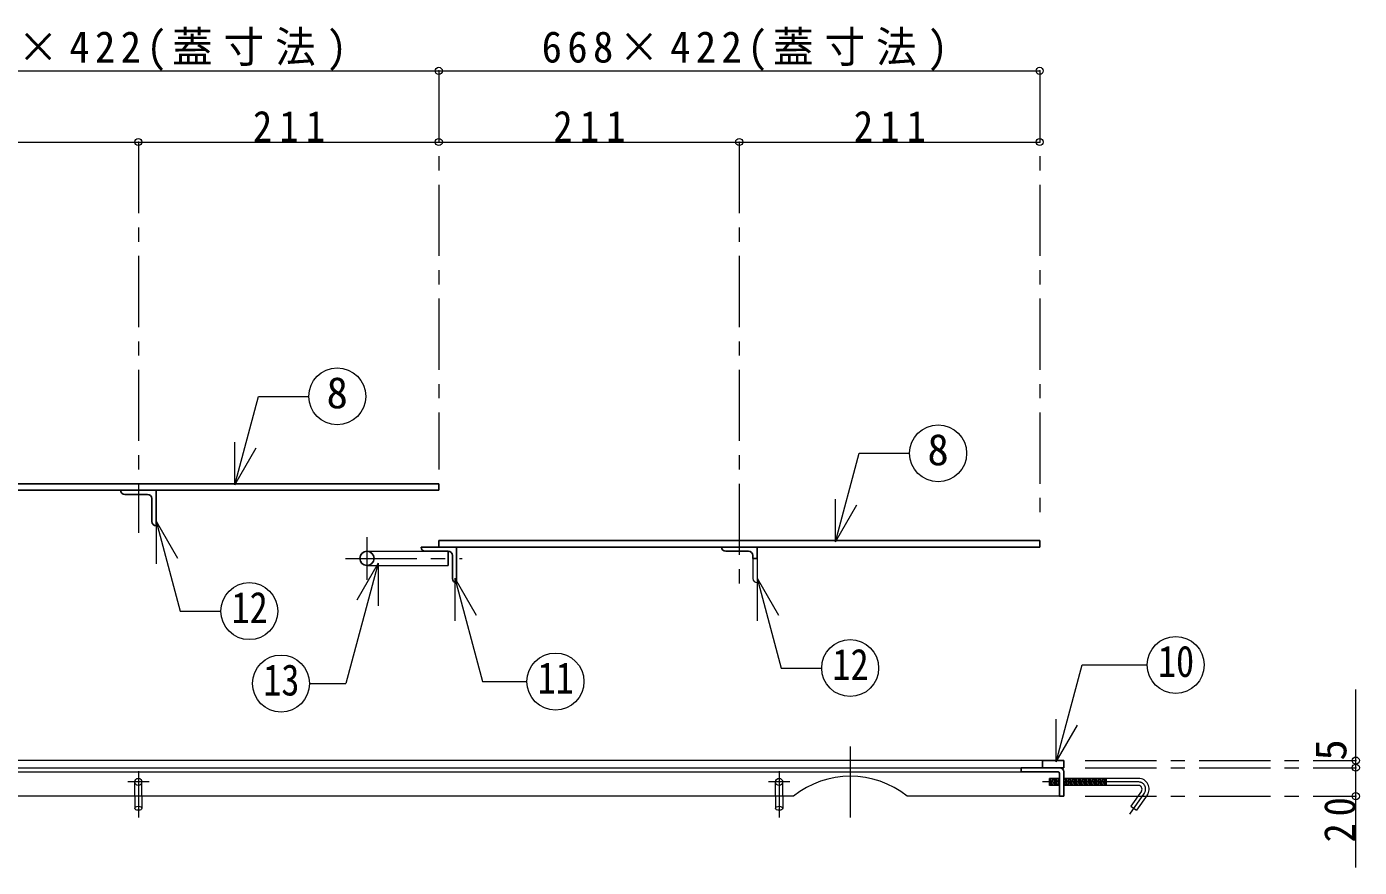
# Model space of a CAD drawing. Units: millimetres at full size, sheet at 1:10; some dimension numbers follow another scale. Extents: x -2125 to 1925, y -1405 to 1405.
# Drawn here: x -411 to 525, y -425 to 166 of the extents above; entities that cross this region are included whole.
import ezdxf
from ezdxf.enums import TextEntityAlignment as Align

# ---------------------------------------------------------------- set-up
doc = ezdxf.new("R2010")
doc.units = ezdxf.units.MM
doc.header["$LTSCALE"] = 10
doc.header["$PDMODE"] = 32
doc.header["$PDSIZE"] = 5
doc.linetypes.add('CHAIN1', pattern=[8, 5, -1, 1, -1])
doc.linetypes.add('DASHED1', pattern=[1.8, 1.2, -0.6])
doc.layers.add('0-A', color=4, linetype='Continuous', lineweight=9)
doc.styles.add('ＭＳ ゴシック', font='')
doc.styles.get('ＭＳ ゴシック').set_extended_font_data('MS Gothic')

msp = doc.modelspace()

# ---------------------------------------------------------------- linework, layer by layer
at = {"layer": '0-A'}
for p, q in [((-543.8, 134.52), (-121.8, 134.52)), ((-121.8, 134.52), (300.2, 134.52)), ((-543.8, 84.52), (-332.8, 84.52)), ((-332.8, 84.52), (-121.8, 84.52)), ((-121.8, 84.52), (89.2, 84.52)), ((89.2, 84.52), (300.2, 84.52)), ((522.2, -354.98), (522.2, -299.98)), ((302.2, -349.98), (-967.8, -349.98)), ((522.2, -424.98), (522.2, -354.98)), ((307.1, -362.48), (307.51, -367.48)), ((308.11, -362.48), (308.51, -367.48)), ((309.11, -362.48), (309.52, -367.48)), ((310.11, -362.48), (310.52, -367.48)), ((311.12, -362.48), (311.52, -367.48)), ((312.12, -362.48), (312.53, -367.48)), ((313.12, -362.48), (313.53, -367.48)), ((314.13, -362.48), (314.2, -363.44)), ((317.2, -363.31), (317.54, -367.48)), ((318.14, -362.48), (318.55, -367.48)), ((319.14, -362.48), (319.55, -367.48)), ((320.15, -362.48), (320.55, -367.48)), ((321.15, -362.48), (321.56, -367.48)), ((322.15, -362.48), (322.56, -367.48)), ((323.16, -362.48), (323.56, -367.48)), ((324.16, -362.48), (324.57, -367.48)), ((325.16, -362.48), (325.57, -367.48)), ((326.17, -362.48), (326.57, -367.48)), ((327.17, -362.48), (327.58, -367.48)), ((328.17, -362.48), (328.58, -367.48)), ((329.18, -362.48), (329.58, -367.48)), ((330.18, -362.48), (330.59, -367.48)), ((331.18, -362.48), (331.59, -367.48)), ((332.19, -362.48), (332.59, -367.48)), ((333.19, -362.48), (333.6, -367.48)), ((334.19, -362.48), (334.6, -367.48)), ((335.2, -362.48), (335.6, -367.48)), ((336.2, -362.48), (336.61, -367.48)), ((337.2, -362.48), (337.61, -367.48)), ((338.21, -362.48), (338.61, -367.48)), ((339.21, -362.48), (339.62, -367.48)), ((340.21, -362.48), (340.62, -367.48)), ((341.22, -362.48), (341.62, -367.48)), ((342.22, -362.48), (342.63, -367.48)), ((343.22, -362.48), (343.63, -367.48)), ((344.23, -362.48), (344.63, -367.48)), ((345.23, -362.48), (345.64, -367.48)), ((346.23, -362.48), (346.64, -367.48)), ((347.1, -367.48), (347.1, -362.48)), ((127.2, -374.98), (-979.8, -374.98)), ((-335.3, -374.98), (-335.3, -383.48)), ((-330.3, -374.98), (-330.3, -383.48)), ((114.7, -374.98), (114.7, -383.48)), ((119.7, -374.98), (119.7, -383.48)), ((314.2, -374.98), (207.2, -374.98))]:
    msp.add_line(p, q, dxfattribs=at)
at = {"layer": '0-A', "linetype": 'CHAIN1'}
for p, q in [((-121.8, 134.52), (-121.8, -145.48)), ((300.2, 134.52), (300.2, -185.48)), ((-332.8, 84.52), (-332.8, -189.98)), ((89.2, 84.52), (89.2, -229.98)), ((-172.3, -192.98), (-172.3, -222.98)), ((-187.3, -207.98), (-105.3, -207.98)), ((167.2, -339.98), (167.2, -389.91)), ((332.2, -349.98), (522.2, -349.98)), ((332.2, -354.98), (522.2, -354.98)), ((-325.3, -364.98), (-340.3, -364.98)), ((-332.8, -357.48), (-332.8, -389.91)), ((124.7, -364.98), (109.7, -364.98)), ((117.2, -357.48), (117.2, -389.91)), ((369.6, -364.98), (302.1, -364.98)), ((373.69, -372.85), (363.38, -387.57)), ((332.2, -374.98), (522.2, -374.98))]:
    msp.add_line(p, q, dxfattribs=at)
at = {"layer": '0-A', "color": 7, "lineweight": 18}
for p, q in [((-265.14, -156.35), (-248.47, -94.13)), ((-248.47, -94.13), (-213.13, -94.13)), ((-265.14, -156.35), (-265.14, -126.35)), ((-265.14, -156.35), (-250.14, -130.37)), ((156.86, -196.35), (173.53, -134.13)), ((173.53, -134.13), (208.87, -134.13)), ((156.86, -196.35), (156.86, -166.35)), ((156.86, -196.35), (171.86, -170.37)), ((-320.33, -181.84), (-320.33, -211.84)), ((-320.33, -181.84), (-303.41, -245)), ((-320.33, -181.84), (-305.33, -207.82)), ((-172.3, -202.98), (-131.3, -202.98)), ((-164.4, -211.31), (-187.06, -295.87)), ((-164.4, -211.31), (-179.4, -237.29)), ((-172.3, -212.98), (-115.3, -212.98)), ((-164.4, -211.31), (-164.4, -241.31)), ((98.7, -207.98), (98.7, -221.98)), ((101.7, -207.98), (101.7, -224.98)), ((-110.54, -221.84), (-110.54, -251.84)), ((-110.54, -221.84), (-95.54, -247.82)), ((101.67, -221.84), (116.67, -247.82)), ((101.67, -221.84), (101.67, -251.84)), ((-303.41, -245), (-274.89, -245)), ((311.71, -350.97), (329.98, -282.79)), ((329.98, -282.79), (375.75, -282.79)), ((-212.61, -295.87), (-187.06, -295.87)), ((311.71, -350.97), (311.71, -320.97)), ((311.71, -350.97), (326.71, -324.99)), ((-952.8, -354.98), (287.2, -354.98)), ((-952.8, -357.98), (287.2, -357.98)), ((314.2, -362.48), (307.1, -362.48)), ((307.1, -367.48), (307.1, -362.48)), ((369.6, -362.48), (317.2, -362.48)), ((314.2, -367.48), (307.1, -367.48)), ((369.6, -367.48), (317.2, -367.48)), ((375.74, -374.28), (368.3, -384.91))]:
    msp.add_line(p, q, dxfattribs=at)
at = {"layer": '0-A', "color": 5, "lineweight": 25}
for p, q in [((-543.8, -155.48), (-121.8, -155.48)), ((-121.8, -155.48), (-121.8, -159.98)), ((-556.3, -159.98), (-121.8, -159.98)), ((-342.3, -162.98), (-326.3, -162.98)), ((-323.3, -181.98), (-323.3, -165.98)), ((-320.3, -159.98), (-320.3, -184.98)), ((-121.8, -195.48), (-121.8, -199.98)), ((-121.8, -195.48), (300.2, -195.48)), ((300.2, -195.48), (300.2, -199.98)), ((-134.3, -199.98), (300.2, -199.98)), ((-131.3, -202.98), (-115.3, -202.98)), ((-115.3, -212.98), (-115.3, -202.98)), ((-109.3, -199.98), (-109.3, -224.98)), ((79.7, -202.98), (95.7, -202.98)), ((101.7, -199.98), (101.7, -207.98)), ((-112.3, -221.98), (-112.3, -205.98)), ((98.7, -207.98), (98.7, -205.98)), ((98.7, -207.98), (101.7, -207.98)), ((287.2, -354.98), (317.2, -354.98)), ((287.2, -354.98), (287.2, -357.98)), ((317.2, -349.98), (302.2, -349.98)), ((302.2, -354.98), (302.2, -349.98)), ((317.2, -354.98), (317.2, -349.98)), ((287.2, -357.98), (313.2, -357.98)), ((314.2, -358.98), (314.2, -374.98)), ((317.2, -357.98), (317.2, -374.98)), ((317.2, -374.98), (314.2, -374.98))]:
    msp.add_line(p, q, dxfattribs=at)
at = {"layer": '0-A', "linetype": 'DASHED1'}
for p, q in [((-335.3, -374.98), (-335.3, -364.98)), ((-330.3, -374.98), (-330.3, -364.98)), ((114.7, -374.98), (114.7, -364.98)), ((119.7, -374.98), (119.7, -364.98))]:
    msp.add_line(p, q, dxfattribs=at)
at = {"layer": '0-A', "color": 7, "lineweight": 18}
for points in [[(-110.54, -221.84), (-91.08, -294.46), (-59.87, -294.46)], [(101.67, -221.84), (118.59, -285), (147.11, -285)], [(371.65, -371.42), (364.2, -382.04), (368.3, -384.91)]]:
    msp.add_lwpolyline(points, dxfattribs=at)
for centre in [(-193.13, -94.13), (228.87, -134.13), (-254.89, -245), (167.11, -285), (395.75, -282.79), (-232.61, -295.87), (-39.87, -294.46)]:
    msp.add_circle(centre, 20, dxfattribs=at)
at = {"layer": '0-A', "color": 5, "lineweight": 25}
msp.add_circle((-172.3, -207.98), 5, dxfattribs=at)
at = {"layer": '0-A'}
for centre in [(-332.8, -364.98), (117.2, -364.98)]:
    msp.add_circle(centre, 2.5, dxfattribs=at)
at = {"layer": '0-A', "color": 5, "lineweight": 25}
for centre, radius, start, end in [((-342.3, -159.98), 3, 180, 270), ((-326.3, -165.98), 3, 0, 90), ((-320.3, -181.98), 3, 180, 270), ((-131.3, -199.98), 3, 180, 270), ((-115.3, -205.98), 3, 0, 90), ((79.7, -199.98), 3, 180, 270), ((95.7, -205.98), 3, 0, 90), ((-109.3, -221.98), 3, 180, 270), ((314.2, -357.98), 3, 0, 90), ((313.2, -358.98), 1, 0, 90)]:
    msp.add_arc(centre, radius, start, end, dxfattribs=at)
at = {"layer": '0-A', "color": 7, "lineweight": 18}
for centre, radius, start, end in [((101.7, -221.98), 3, 180, 270), ((369.6, -369.98), 7.5, 325, 90), ((369.6, -369.98), 2.5, 325, 90)]:
    msp.add_arc(centre, radius, start, end, dxfattribs=at)
at = {"layer": '0-A'}
msp.add_arc((167.2, -425.12), 64.14, 51.41991, 128.58009, dxfattribs=at)
at = {"layer": '0-A', "linetype": 'CHAIN1'}
msp.add_arc((369.6, -369.98), 5, 325, 90, dxfattribs=at)
at = {"layer": '0-A'}
for centre in [(-332.8, -383.47), (117.2, -383.47)]:
    msp.add_ellipse(centre, major_axis=(2.5, 0), ratio=0.57, dxfattribs=at)
for p in [(-121.8, 134.52), (300.2, 134.52), (-332.8, 84.52), (-121.8, 84.52), (89.2, 84.52), (300.2, 84.52), (522.2, -349.98), (522.2, -354.98), (522.2, -374.98)]:
    msp.add_point(p, dxfattribs=at)

# ---------------------------------------------------------------- texts
at = {"layer": '0-A', "color": 7, "style": 'ＭＳ ゴシック'}
for p in [(-200.63, -109.13), (221.37, -149.13)]:
    msp.add_text('8', height=21.99, dxfattribs=at).set_placement(p, align=Align.BOTTOM_LEFT)
at = {"layer": '0-A', "color": 7, "style": 'ＭＳ ゴシック', "width": 0.85}
for s, p in [('12', (-267.39, -260)), ('10', (383.25, -297.79)), ('12', (154.61, -300)), ('13', (-245.11, -310.87)), ('11', (-52.37, -309.46))]:
    msp.add_text(s, height=21.99, dxfattribs=at).set_placement(p, align=Align.BOTTOM_LEFT)
at = {"layer": '0-A', "color": 7, "style": 'ＭＳ ゴシック'}
msp.add_text('5', height=21.99, rotation=90, dxfattribs=at).set_placement((522.2, -349.98), align=Align.BOTTOM_LEFT)
at = {"layer": '0-A', "color": 7, "char_height": 21.99, "attachment_point": 7, "style": 'ＭＳ ゴシック'}
for s, insert in [('\\T1.27;\\W0.95;668×422(蓋寸法)', (-471.55, 134.52)), ('\\T1.27;\\W0.95;668×422(蓋寸法)', (-49.55, 134.52)), ('\\T1.38;\\W0.9;211', (-252.3, 84.52)), ('\\T1.38;\\W0.9;211', (-41.3, 84.52)), ('\\T1.38;\\W0.9;211', (169.7, 84.52))]:
    msp.add_mtext(s, dxfattribs=dict(at, insert=insert))
at = {"layer": '0-A', "color": 7, "insert": (522.2, -407.48), "char_height": 21.99, "attachment_point": 7, "rotation": 90, "style": 'ＭＳ ゴシック'}
msp.add_mtext('\\T1.36;\\W0.9;20', dxfattribs=at)

doc.saveas('drawing.dxf')
